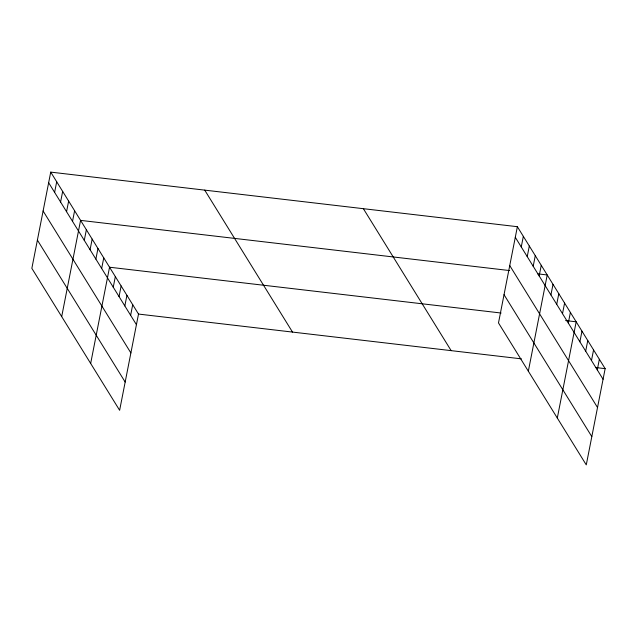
<?xml version="1.0" encoding="UTF-8"?>
<svg xmlns="http://www.w3.org/2000/svg" width="637" height="637" viewBox="0 0 637 637"><rect width="100%" height="100%" fill="white"/><g stroke="black" fill="none" stroke-linecap="round" stroke-linejoin="round"><path stroke-width="0.96" d="M50.729 172.117L31.85 268.352L119.629 410.3L138.508 314.065L50.729 172.117L517.371 226.7L605.15 368.648L586.271 464.883L498.492 322.935L517.371 226.7M54.615 192.382L56.701 181.768M60.587 202.04L62.665 191.426M66.559 211.691L68.637 201.077M72.522 221.342L74.609 210.728M61.693 316.613L80.573 220.378L509.68 270.574M84.283 240.364L86.369 229.75M90.08 249.736L92.158 239.114M95.876 259.1L97.955 248.486M101.665 268.472L103.751 257.858M90.661 363.456L109.54 267.222L501.112 313.022M113.251 287.207L115.337 276.593M119.047 296.571L121.126 285.957M124.836 305.943L126.922 295.329M130.633 315.315L132.719 304.693M521.257 246.965L523.343 236.351M527.229 256.623L529.307 246.009M533.193 266.274L535.279 255.66M539.165 275.925L541.251 265.31M528.336 371.196L547.215 274.961L537.588 273.838M550.925 294.947L553.012 284.333M556.722 304.311L558.8 293.697M562.511 313.683L564.597 303.069M568.308 323.055L570.394 312.433M557.303 418.039L576.182 321.804L565.6 320.57M579.893 341.79L581.979 331.176M585.69 351.154L587.768 340.54M591.478 360.526L593.565 349.912M597.275 369.89L599.353 359.276M138.508 314.065L521.416 358.854M595.523 367.525L605.15 368.648M515.293 237.314L603.064 379.262M509.743 265.573L597.522 407.513M504.034 294.684L591.813 436.624M363.377 208.689L451.155 350.637M204.724 190.129L292.502 332.076M48.651 182.731L136.429 324.679M43.101 210.99L130.88 352.938M37.392 240.101L125.17 382.041"/></g></svg>
